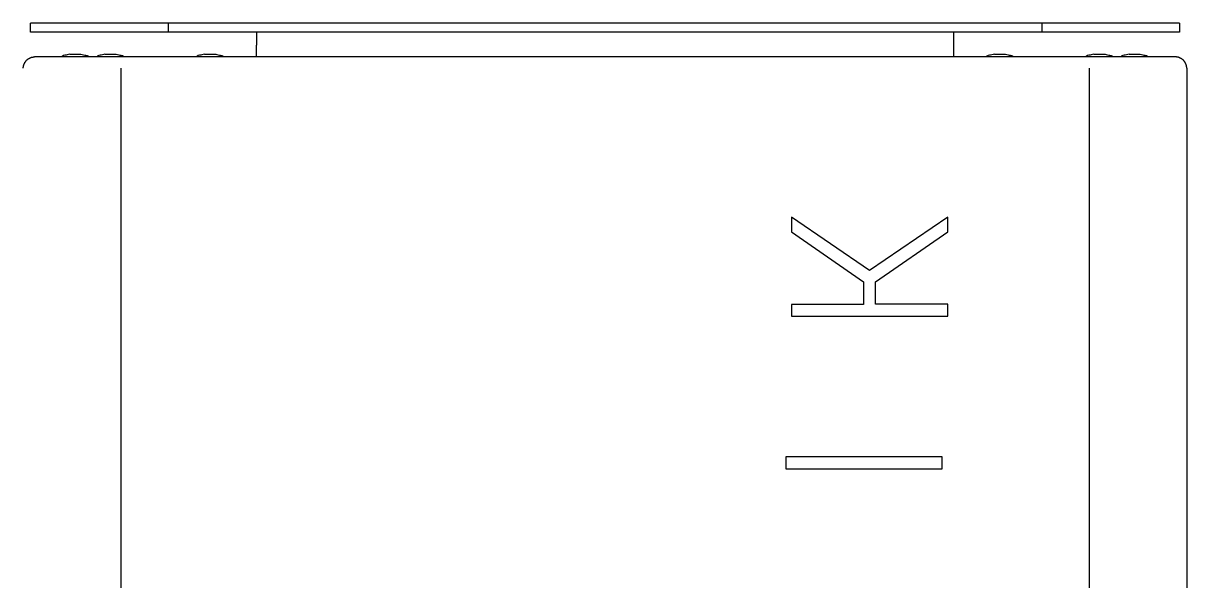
# Model space of a CAD drawing. Header units: millimetres. Extents: x 974 to 5700, y -47 to 3256.
# Drawn here: x 2040.5 to 2431.4, y 2524.4 to 2711.7 of the extents above; entities that cross this region are included whole.
import ezdxf

# ---------------------------------------------------------------- set-up
doc = ezdxf.new("R2010")
doc.units = ezdxf.units.MM
doc.header["$MEASUREMENT"] = 0
doc.layers.add('Domyslna', color=7, linetype='Continuous', true_color=0x000000)
doc.layers.add('Utwórz2D linie widoczne', color=7, linetype='Continuous', true_color=0x000000)

msp = doc.modelspace()

# ---------------------------------------------------------------- linework, layer by layer
at = {"layer": 'Domyslna'}
for p, q in [((2073.32, 2696.58), (2073.32, 1930.38)), ((2398.55, 2696.58), (2398.55, 1930.38))]:
    msp.add_line(p, q, dxfattribs=at)
at = {"layer": 'Utwórz2D linie widoczne'}
for p, q in [((2089.17, 2711.69), (2042.94, 2711.69)), ((2042.94, 2708.69), (2042.94, 2711.69)), ((2089.17, 2711.69), (2089.17, 2708.69)), ((2382.7, 2711.69), (2089.17, 2711.69)), ((2428.94, 2711.69), (2382.7, 2711.69)), ((2382.7, 2711.69), (2382.7, 2708.69)), ((2428.94, 2711.69), (2428.94, 2708.69)), ((2089.17, 2708.69), (2042.94, 2708.69)), ((2382.7, 2708.69), (2089.17, 2708.69)), ((2118.82, 2708.69), (2118.82, 2704.29)), ((2353.05, 2708.69), (2353.05, 2704.29)), ((2428.94, 2708.69), (2382.7, 2708.69)), ((2054.86, 2701.02), (2054.44, 2700.92)), ((2055.27, 2701.11), (2054.86, 2701.02)), ((2055.69, 2701.19), (2055.27, 2701.11)), ((2056.11, 2701.25), (2055.69, 2701.19)), ((2056.11, 2701.25), (2057.99, 2701.25)), ((2057.99, 2701.25), (2059.88, 2701.25)), ((2059.88, 2701.25), (2060.3, 2701.19)), ((2060.3, 2701.19), (2060.72, 2701.11)), ((2060.72, 2701.11), (2061.13, 2701.02)), ((2061.13, 2701.02), (2061.54, 2700.92)), ((2066.7, 2701.02), (2066.29, 2700.92)), ((2067.12, 2701.11), (2066.7, 2701.02)), ((2067.53, 2701.19), (2067.12, 2701.11)), ((2067.95, 2701.25), (2067.53, 2701.19)), ((2067.96, 2701.25), (2069.84, 2701.25)), ((2069.84, 2701.25), (2071.73, 2701.25)), ((2071.73, 2701.25), (2072.15, 2701.19)), ((2072.15, 2701.19), (2072.56, 2701.11)), ((2072.56, 2701.11), (2072.98, 2701.02)), ((2072.98, 2701.02), (2073.39, 2700.92)), ((2100.11, 2701.02), (2099.7, 2700.92)), ((2100.53, 2701.11), (2100.11, 2701.02)), ((2100.94, 2701.19), (2100.53, 2701.11)), ((2101.36, 2701.25), (2100.94, 2701.19)), ((2101.37, 2701.25), (2103.25, 2701.25)), ((2103.25, 2701.25), (2105.14, 2701.25)), ((2105.14, 2701.25), (2105.56, 2701.19)), ((2105.56, 2701.19), (2105.97, 2701.11)), ((2105.97, 2701.11), (2106.39, 2701.02)), ((2106.39, 2701.02), (2106.8, 2700.92)), ((2118.82, 2700.38), (2118.82, 2704.29)), ((2353.05, 2704.29), (2353.05, 2700.38)), ((2365.48, 2701.02), (2365.07, 2700.92)), ((2365.9, 2701.11), (2365.48, 2701.02)), ((2366.32, 2701.19), (2365.9, 2701.11)), ((2366.73, 2701.25), (2366.32, 2701.19)), ((2366.74, 2701.25), (2368.62, 2701.25)), ((2368.62, 2701.25), (2370.51, 2701.25)), ((2370.51, 2701.25), (2370.93, 2701.19)), ((2370.93, 2701.19), (2371.35, 2701.11)), ((2371.35, 2701.11), (2371.76, 2701.02)), ((2371.76, 2701.02), (2372.17, 2700.92)), ((2398.89, 2701.02), (2398.48, 2700.92)), ((2399.31, 2701.11), (2398.89, 2701.02)), ((2399.73, 2701.19), (2399.31, 2701.11)), ((2400.14, 2701.25), (2399.73, 2701.19)), ((2400.15, 2701.25), (2402.03, 2701.25)), ((2402.03, 2701.25), (2403.92, 2701.25)), ((2403.92, 2701.25), (2404.34, 2701.19)), ((2404.34, 2701.19), (2404.76, 2701.11)), ((2404.76, 2701.11), (2405.17, 2701.02)), ((2405.17, 2701.02), (2405.58, 2700.92)), ((2410.74, 2701.02), (2410.33, 2700.92)), ((2411.15, 2701.11), (2410.74, 2701.02)), ((2411.57, 2701.19), (2411.15, 2701.11)), ((2411.99, 2701.25), (2411.57, 2701.19)), ((2412, 2701.25), (2413.88, 2701.25)), ((2413.88, 2701.25), (2415.76, 2701.25)), ((2415.76, 2701.25), (2416.18, 2701.19)), ((2416.18, 2701.19), (2416.6, 2701.11)), ((2416.6, 2701.11), (2417.02, 2701.02)), ((2417.02, 2701.02), (2417.43, 2700.92)), ((2040.51, 2696.97), (2040.53, 2697.1)), ((2040.53, 2697.1), (2040.55, 2697.23)), ((2040.55, 2697.23), (2040.57, 2697.36)), ((2040.57, 2697.36), (2040.6, 2697.48)), ((2040.6, 2697.48), (2040.64, 2697.61)), ((2040.64, 2697.61), (2040.67, 2697.73)), ((2040.67, 2697.73), (2040.71, 2697.85)), ((2040.71, 2697.85), (2040.76, 2697.98)), ((2040.76, 2697.98), (2040.81, 2698.1)), ((2040.81, 2698.1), (2040.86, 2698.21)), ((2040.86, 2698.21), (2040.92, 2698.33)), ((2040.92, 2698.33), (2040.98, 2698.44)), ((2040.98, 2698.44), (2041.05, 2698.56)), ((2041.05, 2698.56), (2041.12, 2698.67)), ((2041.12, 2698.67), (2041.19, 2698.77)), ((2041.19, 2698.77), (2041.27, 2698.88)), ((2041.27, 2698.88), (2041.35, 2698.98)), ((2041.35, 2698.98), (2041.43, 2699.08)), ((2041.43, 2699.08), (2041.52, 2699.18)), ((2041.52, 2699.18), (2041.61, 2699.27)), ((2041.61, 2699.27), (2041.7, 2699.36)), ((2041.7, 2699.36), (2041.8, 2699.45)), ((2041.8, 2699.45), (2041.9, 2699.53)), ((2041.9, 2699.53), (2042, 2699.61)), ((2042, 2699.61), (2042.1, 2699.69)), ((2042.1, 2699.69), (2042.21, 2699.76)), ((2042.21, 2699.76), (2042.32, 2699.83)), ((2042.32, 2699.83), (2042.43, 2699.89)), ((2042.43, 2699.89), (2042.55, 2699.96)), ((2042.55, 2699.96), (2042.66, 2700.01)), ((2042.66, 2700.01), (2042.78, 2700.07)), ((2042.78, 2700.07), (2042.9, 2700.12)), ((2042.9, 2700.12), (2043.02, 2700.16)), ((2043.02, 2700.16), (2043.14, 2700.2)), ((2043.14, 2700.2), (2043.27, 2700.24)), ((2043.27, 2700.24), (2043.39, 2700.27)), ((2043.39, 2700.27), (2043.52, 2700.3)), ((2043.52, 2700.3), (2043.65, 2700.33)), ((2043.65, 2700.33), (2043.78, 2700.35)), ((2043.78, 2700.35), (2043.91, 2700.36)), ((2043.91, 2700.36), (2044.04, 2700.37)), ((2044.04, 2700.37), (2044.16, 2700.38)), ((2044.16, 2700.38), (2044.29, 2700.38)), ((2044.29, 2700.38), (2044.29, 2700.37)), ((2044.56, 2700.38), (2044.29, 2700.38)), ((2075.74, 2700.38), (2044.56, 2700.38)), ((2053.5, 2700.5), (2053.49, 2700.5)), ((2053.49, 2700.5), (2053.49, 2700.49)), ((2053.49, 2700.49), (2053.49, 2700.48)), ((2053.49, 2700.48), (2053.49, 2700.38)), ((2053.51, 2700.55), (2053.5, 2700.54)), ((2053.5, 2700.54), (2053.5, 2700.54)), ((2053.5, 2700.54), (2053.5, 2700.53)), ((2053.5, 2700.53), (2053.5, 2700.52)), ((2053.5, 2700.52), (2053.5, 2700.52)), ((2053.5, 2700.52), (2053.5, 2700.51)), ((2053.5, 2700.51), (2053.5, 2700.5)), ((2053.52, 2700.58), (2053.51, 2700.57)), ((2053.51, 2700.57), (2053.51, 2700.56)), ((2053.51, 2700.56), (2053.51, 2700.56)), ((2053.51, 2700.56), (2053.51, 2700.55)), ((2053.53, 2700.59), (2053.52, 2700.59)), ((2053.52, 2700.59), (2053.52, 2700.58)), ((2053.52, 2700.58), (2053.52, 2700.58)), ((2053.54, 2700.6), (2053.53, 2700.6)), ((2053.53, 2700.6), (2053.53, 2700.59)), ((2053.55, 2700.62), (2053.54, 2700.61)), ((2053.54, 2700.61), (2053.54, 2700.6)), ((2053.56, 2700.63), (2053.55, 2700.63)), ((2053.55, 2700.63), (2053.55, 2700.62)), ((2053.55, 2700.62), (2053.55, 2700.62)), ((2053.57, 2700.63), (2053.56, 2700.63)), ((2053.58, 2700.64), (2053.57, 2700.64)), ((2053.57, 2700.64), (2053.57, 2700.63)), ((2053.59, 2700.65), (2053.58, 2700.65)), ((2053.58, 2700.65), (2053.58, 2700.64)), ((2053.6, 2700.66), (2053.59, 2700.65)), ((2053.59, 2700.65), (2053.59, 2700.65)), ((2053.61, 2700.66), (2053.6, 2700.66)), ((2053.62, 2700.67), (2053.61, 2700.66)), ((2053.61, 2700.66), (2053.61, 2700.66)), ((2053.63, 2700.67), (2053.62, 2700.67)), ((2053.62, 2700.67), (2053.62, 2700.67)), ((2054.04, 2700.8), (2053.63, 2700.67)), ((2054.44, 2700.92), (2054.04, 2700.8)), ((2061.54, 2700.92), (2061.95, 2700.8)), ((2061.95, 2700.8), (2062.36, 2700.67)), ((2062.36, 2700.67), (2062.36, 2700.67)), ((2062.36, 2700.67), (2062.37, 2700.67)), ((2062.37, 2700.67), (2062.38, 2700.66)), ((2062.38, 2700.66), (2062.38, 2700.66)), ((2062.38, 2700.66), (2062.39, 2700.66)), ((2062.39, 2700.66), (2062.4, 2700.65)), ((2062.4, 2700.65), (2062.4, 2700.65)), ((2062.4, 2700.65), (2062.41, 2700.65)), ((2062.41, 2700.65), (2062.41, 2700.64)), ((2062.41, 2700.64), (2062.42, 2700.64)), ((2062.42, 2700.64), (2062.42, 2700.63)), ((2062.42, 2700.63), (2062.43, 2700.63)), ((2062.43, 2700.63), (2062.43, 2700.63)), ((2062.43, 2700.63), (2062.44, 2700.62)), ((2062.44, 2700.62), (2062.44, 2700.62)), ((2062.44, 2700.62), (2062.45, 2700.61)), ((2062.45, 2700.61), (2062.45, 2700.6)), ((2062.45, 2700.6), (2062.46, 2700.6)), ((2062.46, 2700.6), (2062.46, 2700.59)), ((2062.46, 2700.59), (2062.46, 2700.59)), ((2062.46, 2700.59), (2062.47, 2700.58)), ((2062.47, 2700.58), (2062.47, 2700.58)), ((2062.47, 2700.58), (2062.47, 2700.57)), ((2062.47, 2700.57), (2062.48, 2700.56)), ((2062.48, 2700.56), (2062.48, 2700.56)), ((2062.48, 2700.56), (2062.48, 2700.55)), ((2062.48, 2700.55), (2062.48, 2700.54)), ((2062.48, 2700.54), (2062.49, 2700.54)), ((2062.49, 2700.54), (2062.49, 2700.53)), ((2062.49, 2700.53), (2062.49, 2700.52)), ((2062.49, 2700.52), (2062.49, 2700.52)), ((2062.49, 2700.52), (2062.49, 2700.51)), ((2062.49, 2700.51), (2062.49, 2700.5)), ((2062.49, 2700.5), (2062.49, 2700.5)), ((2062.49, 2700.5), (2062.49, 2700.49)), ((2062.49, 2700.49), (2062.49, 2700.48)), ((2062.49, 2700.48), (2062.49, 2700.38)), ((2065.35, 2700.53), (2065.34, 2700.52)), ((2065.34, 2700.52), (2065.34, 2700.52)), ((2065.34, 2700.52), (2065.34, 2700.51)), ((2065.34, 2700.51), (2065.34, 2700.5)), ((2065.34, 2700.5), (2065.34, 2700.5)), ((2065.34, 2700.5), (2065.34, 2700.49)), ((2065.34, 2700.49), (2065.34, 2700.48)), ((2065.34, 2700.48), (2065.34, 2700.38)), ((2065.36, 2700.56), (2065.35, 2700.56)), ((2065.35, 2700.56), (2065.35, 2700.55)), ((2065.35, 2700.55), (2065.35, 2700.54)), ((2065.35, 2700.54), (2065.35, 2700.54)), ((2065.35, 2700.54), (2065.35, 2700.53)), ((2065.37, 2700.58), (2065.36, 2700.58)), ((2065.36, 2700.58), (2065.36, 2700.57)), ((2065.36, 2700.57), (2065.36, 2700.56)), ((2065.38, 2700.6), (2065.37, 2700.59)), ((2065.37, 2700.59), (2065.37, 2700.59)), ((2065.37, 2700.59), (2065.37, 2700.58)), ((2065.39, 2700.61), (2065.38, 2700.6)), ((2065.38, 2700.6), (2065.38, 2700.6)), ((2065.4, 2700.63), (2065.39, 2700.62)), ((2065.39, 2700.62), (2065.39, 2700.62)), ((2065.39, 2700.62), (2065.39, 2700.61)), ((2065.41, 2700.63), (2065.4, 2700.63)), ((2065.4, 2700.63), (2065.4, 2700.63)), ((2065.42, 2700.64), (2065.41, 2700.63)), ((2065.43, 2700.65), (2065.42, 2700.64)), ((2065.42, 2700.64), (2065.42, 2700.64)), ((2065.44, 2700.65), (2065.43, 2700.65)), ((2065.43, 2700.65), (2065.43, 2700.65)), ((2065.45, 2700.66), (2065.44, 2700.66)), ((2065.44, 2700.66), (2065.44, 2700.65)), ((2065.46, 2700.66), (2065.45, 2700.66)), ((2065.47, 2700.67), (2065.46, 2700.67)), ((2065.46, 2700.67), (2065.46, 2700.66)), ((2065.48, 2700.67), (2065.47, 2700.67)), ((2065.88, 2700.8), (2065.48, 2700.67)), ((2066.29, 2700.92), (2065.88, 2700.8)), ((2073.39, 2700.92), (2073.8, 2700.8)), ((2073.8, 2700.8), (2074.2, 2700.67)), ((2074.2, 2700.67), (2074.21, 2700.67)), ((2074.21, 2700.67), (2074.22, 2700.67)), ((2074.22, 2700.67), (2074.22, 2700.66)), ((2074.22, 2700.66), (2074.23, 2700.66)), ((2074.23, 2700.66), (2074.23, 2700.66)), ((2074.23, 2700.66), (2074.24, 2700.65)), ((2074.24, 2700.65), (2074.25, 2700.65)), ((2074.25, 2700.65), (2074.25, 2700.65)), ((2074.25, 2700.65), (2074.26, 2700.64)), ((2074.26, 2700.64), (2074.26, 2700.64)), ((2074.26, 2700.64), (2074.27, 2700.63)), ((2074.27, 2700.63), (2074.27, 2700.63)), ((2074.27, 2700.63), (2074.28, 2700.63)), ((2074.28, 2700.63), (2074.28, 2700.62)), ((2074.28, 2700.62), (2074.29, 2700.62)), ((2074.29, 2700.62), (2074.29, 2700.61)), ((2074.29, 2700.61), (2074.3, 2700.6)), ((2074.3, 2700.6), (2074.3, 2700.6)), ((2074.3, 2700.6), (2074.31, 2700.59)), ((2074.31, 2700.59), (2074.31, 2700.59)), ((2074.31, 2700.59), (2074.31, 2700.58)), ((2074.31, 2700.58), (2074.32, 2700.58)), ((2074.32, 2700.58), (2074.32, 2700.57)), ((2074.32, 2700.57), (2074.32, 2700.56)), ((2074.32, 2700.56), (2074.33, 2700.56)), ((2074.33, 2700.56), (2074.33, 2700.55)), ((2074.33, 2700.55), (2074.33, 2700.54)), ((2074.33, 2700.54), (2074.33, 2700.54)), ((2074.33, 2700.54), (2074.33, 2700.53)), ((2074.33, 2700.53), (2074.34, 2700.52)), ((2074.34, 2700.52), (2074.34, 2700.52)), ((2074.34, 2700.52), (2074.34, 2700.51)), ((2074.34, 2700.51), (2074.34, 2700.5)), ((2074.34, 2700.5), (2074.34, 2700.5)), ((2074.34, 2700.5), (2074.34, 2700.49)), ((2074.34, 2700.49), (2074.34, 2700.48)), ((2074.34, 2700.48), (2074.34, 2700.38)), ((2076.39, 2700.38), (2075.74, 2700.38)), ((2395.48, 2700.38), (2076.39, 2700.38)), ((2098.76, 2700.53), (2098.75, 2700.52)), ((2098.75, 2700.52), (2098.75, 2700.52)), ((2098.75, 2700.52), (2098.75, 2700.51)), ((2098.75, 2700.51), (2098.75, 2700.5)), ((2098.75, 2700.5), (2098.75, 2700.5)), ((2098.75, 2700.5), (2098.75, 2700.49)), ((2098.75, 2700.49), (2098.75, 2700.48)), ((2098.75, 2700.48), (2098.75, 2700.38)), ((2098.77, 2700.56), (2098.76, 2700.56)), ((2098.76, 2700.56), (2098.76, 2700.55)), ((2098.76, 2700.55), (2098.76, 2700.54)), ((2098.76, 2700.54), (2098.76, 2700.54)), ((2098.76, 2700.54), (2098.76, 2700.53)), ((2098.78, 2700.58), (2098.77, 2700.58)), ((2098.77, 2700.58), (2098.77, 2700.57)), ((2098.77, 2700.57), (2098.77, 2700.56)), ((2098.79, 2700.6), (2098.78, 2700.59)), ((2098.78, 2700.59), (2098.78, 2700.59)), ((2098.78, 2700.59), (2098.78, 2700.58)), ((2098.8, 2700.61), (2098.79, 2700.6)), ((2098.79, 2700.6), (2098.79, 2700.6)), ((2098.81, 2700.63), (2098.8, 2700.62)), ((2098.8, 2700.62), (2098.8, 2700.62)), ((2098.8, 2700.62), (2098.8, 2700.61)), ((2098.82, 2700.63), (2098.81, 2700.63)), ((2098.81, 2700.63), (2098.81, 2700.63)), ((2098.83, 2700.64), (2098.82, 2700.63)), ((2098.84, 2700.65), (2098.83, 2700.64)), ((2098.83, 2700.64), (2098.83, 2700.64)), ((2098.85, 2700.65), (2098.84, 2700.65)), ((2098.84, 2700.65), (2098.84, 2700.65)), ((2098.86, 2700.66), (2098.85, 2700.66)), ((2098.85, 2700.66), (2098.85, 2700.65)), ((2098.87, 2700.66), (2098.86, 2700.66)), ((2098.88, 2700.67), (2098.87, 2700.67)), ((2098.87, 2700.67), (2098.87, 2700.66)), ((2098.89, 2700.67), (2098.88, 2700.67)), ((2099.29, 2700.8), (2098.89, 2700.67)), ((2099.7, 2700.92), (2099.29, 2700.8)), ((2106.8, 2700.92), (2107.21, 2700.8)), ((2107.21, 2700.8), (2107.61, 2700.67)), ((2107.61, 2700.67), (2107.62, 2700.67)), ((2107.62, 2700.67), (2107.63, 2700.67)), ((2107.63, 2700.67), (2107.63, 2700.66)), ((2107.63, 2700.66), (2107.64, 2700.66)), ((2107.64, 2700.66), (2107.64, 2700.66)), ((2107.64, 2700.66), (2107.65, 2700.65)), ((2107.65, 2700.65), (2107.66, 2700.65)), ((2107.66, 2700.65), (2107.66, 2700.65)), ((2107.66, 2700.65), (2107.67, 2700.64)), ((2107.67, 2700.64), (2107.67, 2700.64)), ((2107.67, 2700.64), (2107.68, 2700.63)), ((2107.68, 2700.63), (2107.68, 2700.63)), ((2107.68, 2700.63), (2107.69, 2700.63)), ((2107.69, 2700.63), (2107.69, 2700.62)), ((2107.69, 2700.62), (2107.7, 2700.62)), ((2107.7, 2700.62), (2107.7, 2700.61)), ((2107.7, 2700.61), (2107.71, 2700.6)), ((2107.71, 2700.6), (2107.71, 2700.6)), ((2107.71, 2700.6), (2107.72, 2700.59)), ((2107.72, 2700.59), (2107.72, 2700.59)), ((2107.72, 2700.59), (2107.72, 2700.58)), ((2107.72, 2700.58), (2107.73, 2700.58)), ((2107.73, 2700.58), (2107.73, 2700.57)), ((2107.73, 2700.57), (2107.73, 2700.56)), ((2107.73, 2700.56), (2107.74, 2700.56)), ((2107.74, 2700.56), (2107.74, 2700.55)), ((2107.74, 2700.55), (2107.74, 2700.54)), ((2107.74, 2700.54), (2107.74, 2700.54)), ((2107.74, 2700.54), (2107.74, 2700.53)), ((2107.74, 2700.53), (2107.75, 2700.52)), ((2107.75, 2700.52), (2107.75, 2700.52)), ((2107.75, 2700.52), (2107.75, 2700.51)), ((2107.75, 2700.51), (2107.75, 2700.5)), ((2107.75, 2700.5), (2107.75, 2700.5)), ((2107.75, 2700.5), (2107.75, 2700.49)), ((2107.75, 2700.49), (2107.75, 2700.48)), ((2107.75, 2700.48), (2107.75, 2700.38)), ((2364.13, 2700.52), (2364.12, 2700.52)), ((2364.12, 2700.52), (2364.12, 2700.51)), ((2364.12, 2700.51), (2364.12, 2700.5)), ((2364.12, 2700.5), (2364.12, 2700.5)), ((2364.12, 2700.5), (2364.12, 2700.49)), ((2364.12, 2700.49), (2364.12, 2700.48)), ((2364.12, 2700.48), (2364.12, 2700.38)), ((2364.14, 2700.56), (2364.13, 2700.55)), ((2364.13, 2700.55), (2364.13, 2700.54)), ((2364.13, 2700.54), (2364.13, 2700.54)), ((2364.13, 2700.54), (2364.13, 2700.53)), ((2364.13, 2700.53), (2364.13, 2700.52)), ((2364.15, 2700.58), (2364.14, 2700.58)), ((2364.14, 2700.58), (2364.14, 2700.57)), ((2364.14, 2700.57), (2364.14, 2700.56)), ((2364.14, 2700.56), (2364.14, 2700.56)), ((2364.16, 2700.59), (2364.15, 2700.59)), ((2364.15, 2700.59), (2364.15, 2700.58)), ((2364.17, 2700.61), (2364.16, 2700.6)), ((2364.16, 2700.6), (2364.16, 2700.6)), ((2364.16, 2700.6), (2364.16, 2700.59)), ((2364.18, 2700.62), (2364.17, 2700.62)), ((2364.17, 2700.62), (2364.17, 2700.61)), ((2364.19, 2700.63), (2364.18, 2700.63)), ((2364.18, 2700.63), (2364.18, 2700.62)), ((2364.2, 2700.64), (2364.19, 2700.63)), ((2364.19, 2700.63), (2364.19, 2700.63)), ((2364.21, 2700.65), (2364.2, 2700.64)), ((2364.2, 2700.64), (2364.2, 2700.64)), ((2364.22, 2700.65), (2364.21, 2700.65)), ((2364.21, 2700.65), (2364.21, 2700.65)), ((2364.23, 2700.66), (2364.22, 2700.65)), ((2364.24, 2700.66), (2364.23, 2700.66)), ((2364.23, 2700.66), (2364.23, 2700.66)), ((2364.25, 2700.67), (2364.24, 2700.66)), ((2364.26, 2700.67), (2364.25, 2700.67)), ((2364.25, 2700.67), (2364.25, 2700.67)), ((2364.66, 2700.8), (2364.26, 2700.67)), ((2365.07, 2700.92), (2364.66, 2700.8)), ((2372.17, 2700.92), (2372.58, 2700.8)), ((2372.58, 2700.8), (2372.99, 2700.67)), ((2372.99, 2700.67), (2372.99, 2700.67)), ((2372.99, 2700.67), (2373, 2700.67)), ((2373, 2700.67), (2373, 2700.66)), ((2373, 2700.66), (2373.01, 2700.66)), ((2373.01, 2700.66), (2373.02, 2700.66)), ((2373.02, 2700.66), (2373.02, 2700.65)), ((2373.02, 2700.65), (2373.03, 2700.65)), ((2373.03, 2700.65), (2373.03, 2700.65)), ((2373.03, 2700.65), (2373.04, 2700.64)), ((2373.04, 2700.64), (2373.05, 2700.64)), ((2373.05, 2700.64), (2373.05, 2700.63)), ((2373.05, 2700.63), (2373.06, 2700.63)), ((2373.06, 2700.63), (2373.06, 2700.63)), ((2373.06, 2700.63), (2373.07, 2700.62)), ((2373.07, 2700.62), (2373.07, 2700.62)), ((2373.07, 2700.62), (2373.08, 2700.61)), ((2373.08, 2700.61), (2373.08, 2700.6)), ((2373.08, 2700.6), (2373.08, 2700.6)), ((2373.08, 2700.6), (2373.09, 2700.59)), ((2373.09, 2700.59), (2373.09, 2700.59)), ((2373.09, 2700.59), (2373.1, 2700.58)), ((2373.1, 2700.58), (2373.1, 2700.58)), ((2373.1, 2700.58), (2373.1, 2700.57)), ((2373.1, 2700.57), (2373.1, 2700.56)), ((2373.1, 2700.56), (2373.11, 2700.56)), ((2373.11, 2700.56), (2373.11, 2700.55)), ((2373.11, 2700.55), (2373.11, 2700.54)), ((2373.11, 2700.54), (2373.11, 2700.54)), ((2373.11, 2700.54), (2373.12, 2700.53)), ((2373.12, 2700.53), (2373.12, 2700.52)), ((2373.12, 2700.52), (2373.12, 2700.52)), ((2373.12, 2700.52), (2373.12, 2700.51)), ((2373.12, 2700.51), (2373.12, 2700.5)), ((2373.12, 2700.5), (2373.12, 2700.5)), ((2373.12, 2700.5), (2373.12, 2700.49)), ((2373.12, 2700.49), (2373.12, 2700.48)), ((2373.12, 2700.48), (2373.12, 2700.38)), ((2396.13, 2700.38), (2395.48, 2700.38)), ((2427.31, 2700.38), (2396.13, 2700.38)), ((2397.54, 2700.52), (2397.53, 2700.52)), ((2397.53, 2700.52), (2397.53, 2700.51)), ((2397.53, 2700.51), (2397.53, 2700.5)), ((2397.53, 2700.5), (2397.53, 2700.5)), ((2397.53, 2700.5), (2397.53, 2700.49)), ((2397.53, 2700.49), (2397.53, 2700.48)), ((2397.53, 2700.48), (2397.53, 2700.38)), ((2397.55, 2700.56), (2397.54, 2700.55)), ((2397.54, 2700.55), (2397.54, 2700.54)), ((2397.54, 2700.54), (2397.54, 2700.54)), ((2397.54, 2700.54), (2397.54, 2700.53)), ((2397.54, 2700.53), (2397.54, 2700.52)), ((2397.56, 2700.58), (2397.55, 2700.58)), ((2397.55, 2700.58), (2397.55, 2700.57)), ((2397.55, 2700.57), (2397.55, 2700.56)), ((2397.55, 2700.56), (2397.55, 2700.56)), ((2397.57, 2700.59), (2397.56, 2700.59)), ((2397.56, 2700.59), (2397.56, 2700.58)), ((2397.58, 2700.61), (2397.57, 2700.6)), ((2397.57, 2700.6), (2397.57, 2700.6)), ((2397.57, 2700.6), (2397.57, 2700.59)), ((2397.59, 2700.62), (2397.58, 2700.62)), ((2397.58, 2700.62), (2397.58, 2700.61)), ((2397.6, 2700.63), (2397.59, 2700.63)), ((2397.59, 2700.63), (2397.59, 2700.62)), ((2397.61, 2700.64), (2397.6, 2700.63)), ((2397.6, 2700.63), (2397.6, 2700.63)), ((2397.62, 2700.65), (2397.61, 2700.64)), ((2397.61, 2700.64), (2397.61, 2700.64)), ((2397.63, 2700.65), (2397.62, 2700.65)), ((2397.62, 2700.65), (2397.62, 2700.65)), ((2397.64, 2700.66), (2397.63, 2700.65)), ((2397.65, 2700.66), (2397.64, 2700.66)), ((2397.64, 2700.66), (2397.64, 2700.66)), ((2397.66, 2700.67), (2397.65, 2700.66)), ((2397.67, 2700.67), (2397.66, 2700.67)), ((2397.66, 2700.67), (2397.66, 2700.67)), ((2398.07, 2700.8), (2397.67, 2700.67)), ((2398.48, 2700.92), (2398.07, 2700.8)), ((2405.58, 2700.92), (2405.99, 2700.8)), ((2405.99, 2700.8), (2406.4, 2700.67)), ((2406.4, 2700.67), (2406.4, 2700.67)), ((2406.4, 2700.67), (2406.41, 2700.67)), ((2406.41, 2700.67), (2406.41, 2700.66)), ((2406.41, 2700.66), (2406.42, 2700.66)), ((2406.42, 2700.66), (2406.43, 2700.66)), ((2406.43, 2700.66), (2406.43, 2700.65)), ((2406.43, 2700.65), (2406.44, 2700.65)), ((2406.44, 2700.65), (2406.44, 2700.65)), ((2406.44, 2700.65), (2406.45, 2700.64)), ((2406.45, 2700.64), (2406.46, 2700.64)), ((2406.46, 2700.64), (2406.46, 2700.63)), ((2406.46, 2700.63), (2406.47, 2700.63)), ((2406.47, 2700.63), (2406.47, 2700.63)), ((2406.47, 2700.63), (2406.48, 2700.62)), ((2406.48, 2700.62), (2406.48, 2700.62)), ((2406.48, 2700.62), (2406.49, 2700.61)), ((2406.49, 2700.61), (2406.49, 2700.6)), ((2406.49, 2700.6), (2406.49, 2700.6)), ((2406.49, 2700.6), (2406.5, 2700.59)), ((2406.5, 2700.59), (2406.5, 2700.59)), ((2406.5, 2700.59), (2406.51, 2700.58)), ((2406.51, 2700.58), (2406.51, 2700.58)), ((2406.51, 2700.58), (2406.51, 2700.57)), ((2406.51, 2700.57), (2406.51, 2700.56)), ((2406.51, 2700.56), (2406.52, 2700.56)), ((2406.52, 2700.56), (2406.52, 2700.55)), ((2406.52, 2700.55), (2406.52, 2700.54)), ((2406.52, 2700.54), (2406.52, 2700.54)), ((2406.52, 2700.54), (2406.53, 2700.53)), ((2406.53, 2700.53), (2406.53, 2700.52)), ((2406.53, 2700.52), (2406.53, 2700.52)), ((2406.53, 2700.52), (2406.53, 2700.51)), ((2406.53, 2700.51), (2406.53, 2700.5)), ((2406.53, 2700.5), (2406.53, 2700.5)), ((2406.53, 2700.5), (2406.53, 2700.49)), ((2406.53, 2700.49), (2406.53, 2700.48)), ((2406.53, 2700.48), (2406.53, 2700.38)), ((2409.39, 2700.54), (2409.38, 2700.54)), ((2409.38, 2700.54), (2409.38, 2700.53)), ((2409.38, 2700.53), (2409.38, 2700.52)), ((2409.38, 2700.52), (2409.38, 2700.52)), ((2409.38, 2700.52), (2409.38, 2700.51)), ((2409.38, 2700.51), (2409.38, 2700.5)), ((2409.38, 2700.5), (2409.38, 2700.5)), ((2409.38, 2700.5), (2409.38, 2700.49)), ((2409.38, 2700.49), (2409.38, 2700.48)), ((2409.38, 2700.48), (2409.38, 2700.38)), ((2409.4, 2700.57), (2409.39, 2700.56)), ((2409.39, 2700.56), (2409.39, 2700.56)), ((2409.39, 2700.56), (2409.39, 2700.55)), ((2409.39, 2700.55), (2409.39, 2700.54)), ((2409.41, 2700.59), (2409.4, 2700.58)), ((2409.4, 2700.58), (2409.4, 2700.58)), ((2409.4, 2700.58), (2409.4, 2700.57)), ((2409.42, 2700.6), (2409.41, 2700.6)), ((2409.41, 2700.6), (2409.41, 2700.59)), ((2409.41, 2700.59), (2409.41, 2700.59)), ((2409.43, 2700.62), (2409.42, 2700.61)), ((2409.42, 2700.61), (2409.42, 2700.6)), ((2409.44, 2700.63), (2409.43, 2700.62)), ((2409.43, 2700.62), (2409.43, 2700.62)), ((2409.45, 2700.63), (2409.44, 2700.63)), ((2409.44, 2700.63), (2409.44, 2700.63)), ((2409.46, 2700.64), (2409.45, 2700.64)), ((2409.45, 2700.64), (2409.45, 2700.63)), ((2409.47, 2700.65), (2409.46, 2700.65)), ((2409.46, 2700.65), (2409.46, 2700.64)), ((2409.48, 2700.65), (2409.47, 2700.65)), ((2409.49, 2700.66), (2409.48, 2700.66)), ((2409.48, 2700.66), (2409.48, 2700.65)), ((2409.5, 2700.67), (2409.49, 2700.66)), ((2409.49, 2700.66), (2409.49, 2700.66)), ((2409.51, 2700.67), (2409.5, 2700.67)), ((2409.92, 2700.8), (2409.51, 2700.67)), ((2409.51, 2700.67), (2409.51, 2700.67)), ((2410.33, 2700.92), (2409.92, 2700.8)), ((2417.43, 2700.92), (2417.84, 2700.8)), ((2417.84, 2700.8), (2418.24, 2700.67)), ((2418.24, 2700.67), (2418.25, 2700.67)), ((2418.25, 2700.67), (2418.25, 2700.67)), ((2418.25, 2700.67), (2418.26, 2700.66)), ((2418.26, 2700.66), (2418.27, 2700.66)), ((2418.27, 2700.66), (2418.27, 2700.66)), ((2418.27, 2700.66), (2418.28, 2700.65)), ((2418.28, 2700.65), (2418.28, 2700.65)), ((2418.28, 2700.65), (2418.29, 2700.65)), ((2418.29, 2700.65), (2418.3, 2700.64)), ((2418.3, 2700.64), (2418.3, 2700.64)), ((2418.3, 2700.64), (2418.31, 2700.63)), ((2418.31, 2700.63), (2418.31, 2700.63)), ((2418.31, 2700.63), (2418.32, 2700.63)), ((2418.32, 2700.63), (2418.32, 2700.62)), ((2418.32, 2700.62), (2418.33, 2700.62)), ((2418.33, 2700.62), (2418.33, 2700.61)), ((2418.33, 2700.61), (2418.33, 2700.6)), ((2418.33, 2700.6), (2418.34, 2700.6)), ((2418.34, 2700.6), (2418.34, 2700.59)), ((2418.34, 2700.59), (2418.35, 2700.59)), ((2418.35, 2700.59), (2418.35, 2700.58)), ((2418.35, 2700.58), (2418.35, 2700.58)), ((2418.35, 2700.58), (2418.36, 2700.57)), ((2418.36, 2700.57), (2418.36, 2700.56)), ((2418.36, 2700.56), (2418.36, 2700.56)), ((2418.36, 2700.56), (2418.36, 2700.55)), ((2418.36, 2700.55), (2418.37, 2700.54)), ((2418.37, 2700.54), (2418.37, 2700.54)), ((2418.37, 2700.54), (2418.37, 2700.53)), ((2418.37, 2700.53), (2418.37, 2700.52)), ((2418.37, 2700.52), (2418.37, 2700.52)), ((2418.37, 2700.52), (2418.37, 2700.51)), ((2418.37, 2700.51), (2418.38, 2700.5)), ((2418.38, 2700.5), (2418.38, 2700.5)), ((2418.38, 2700.5), (2418.38, 2700.49)), ((2418.38, 2700.49), (2418.38, 2700.48)), ((2418.38, 2700.48), (2418.38, 2700.38)), ((2427.58, 2700.38), (2427.31, 2700.38)), ((2427.58, 2700.38), (2427.58, 2700.37)), ((2427.71, 2700.38), (2427.58, 2700.38)), ((2427.84, 2700.37), (2427.71, 2700.38)), ((2427.97, 2700.36), (2427.84, 2700.37)), ((2428.09, 2700.35), (2427.97, 2700.36)), ((2428.22, 2700.33), (2428.09, 2700.35)), ((2428.35, 2700.3), (2428.22, 2700.33)), ((2428.48, 2700.27), (2428.35, 2700.3)), ((2428.6, 2700.24), (2428.48, 2700.27)), ((2428.73, 2700.2), (2428.6, 2700.24)), ((2428.85, 2700.16), (2428.73, 2700.2)), ((2428.97, 2700.12), (2428.85, 2700.16)), ((2429.09, 2700.07), (2428.97, 2700.12)), ((2429.21, 2700.01), (2429.09, 2700.07)), ((2429.32, 2699.96), (2429.21, 2700.01)), ((2429.44, 2699.89), (2429.32, 2699.96)), ((2429.55, 2699.83), (2429.44, 2699.89)), ((2429.66, 2699.76), (2429.55, 2699.83)), ((2429.77, 2699.69), (2429.66, 2699.76)), ((2429.87, 2699.61), (2429.77, 2699.69)), ((2429.97, 2699.53), (2429.87, 2699.61)), ((2430.07, 2699.45), (2429.97, 2699.53)), ((2430.17, 2699.36), (2430.07, 2699.45)), ((2430.26, 2699.27), (2430.17, 2699.36)), ((2430.35, 2699.18), (2430.26, 2699.27)), ((2430.44, 2699.08), (2430.35, 2699.18)), ((2430.52, 2698.98), (2430.44, 2699.08)), ((2430.6, 2698.88), (2430.52, 2698.98)), ((2430.68, 2698.77), (2430.6, 2698.88)), ((2430.75, 2698.67), (2430.68, 2698.77)), ((2430.82, 2698.56), (2430.75, 2698.67)), ((2430.89, 2698.44), (2430.82, 2698.56)), ((2430.95, 2698.33), (2430.89, 2698.44)), ((2431.01, 2698.21), (2430.95, 2698.33)), ((2431.06, 2698.1), (2431.01, 2698.21)), ((2431.11, 2697.98), (2431.06, 2698.1)), ((2431.16, 2697.85), (2431.11, 2697.98)), ((2431.2, 2697.73), (2431.16, 2697.85)), ((2431.24, 2697.61), (2431.2, 2697.73)), ((2431.27, 2697.48), (2431.24, 2697.61)), ((2431.3, 2697.36), (2431.27, 2697.48)), ((2431.32, 2697.23), (2431.3, 2697.36)), ((2431.34, 2697.1), (2431.32, 2697.23)), ((2431.36, 2696.97), (2431.34, 2697.1)), ((2040.49, 2696.58), (2040.5, 2696.71)), ((2040.5, 2696.84), (2040.51, 2696.97)), ((2040.5, 2696.71), (2040.5, 2696.84)), ((2431.37, 2696.84), (2431.36, 2696.97)), ((2431.37, 2696.71), (2431.37, 2696.84)), ((2431.38, 2696.58), (2431.37, 2696.71)), ((2431.38, 2696.58), (2431.38, 1934.18)), ((2324.83, 2628.59), (2298.57, 2646.58)), ((2298.57, 2646.58), (2298.57, 2641.61)), ((2351.08, 2646.58), (2324.83, 2628.59)), ((2351.08, 2641.59), (2351.08, 2646.58)), ((2298.57, 2641.61), (2322.8, 2624.83)), ((2326.85, 2624.8), (2351.08, 2641.59)), ((2322.8, 2624.83), (2322.8, 2617.23)), ((2326.85, 2617.3), (2326.85, 2624.8)), ((2322.8, 2617.23), (2298.57, 2617.23)), ((2298.57, 2617.23), (2298.57, 2613.25)), ((2351.08, 2617.3), (2326.85, 2617.3)), ((2351.08, 2613.25), (2351.08, 2617.3)), ((2298.57, 2613.25), (2351.08, 2613.25)), ((2349.17, 2566.01), (2296.66, 2566.01)), ((2296.66, 2566.01), (2296.66, 2561.96)), ((2349.17, 2561.96), (2349.17, 2566.01)), ((2296.66, 2561.96), (2349.17, 2561.96))]:
    msp.add_line(p, q, dxfattribs=at)

doc.saveas('drawing.dxf')
